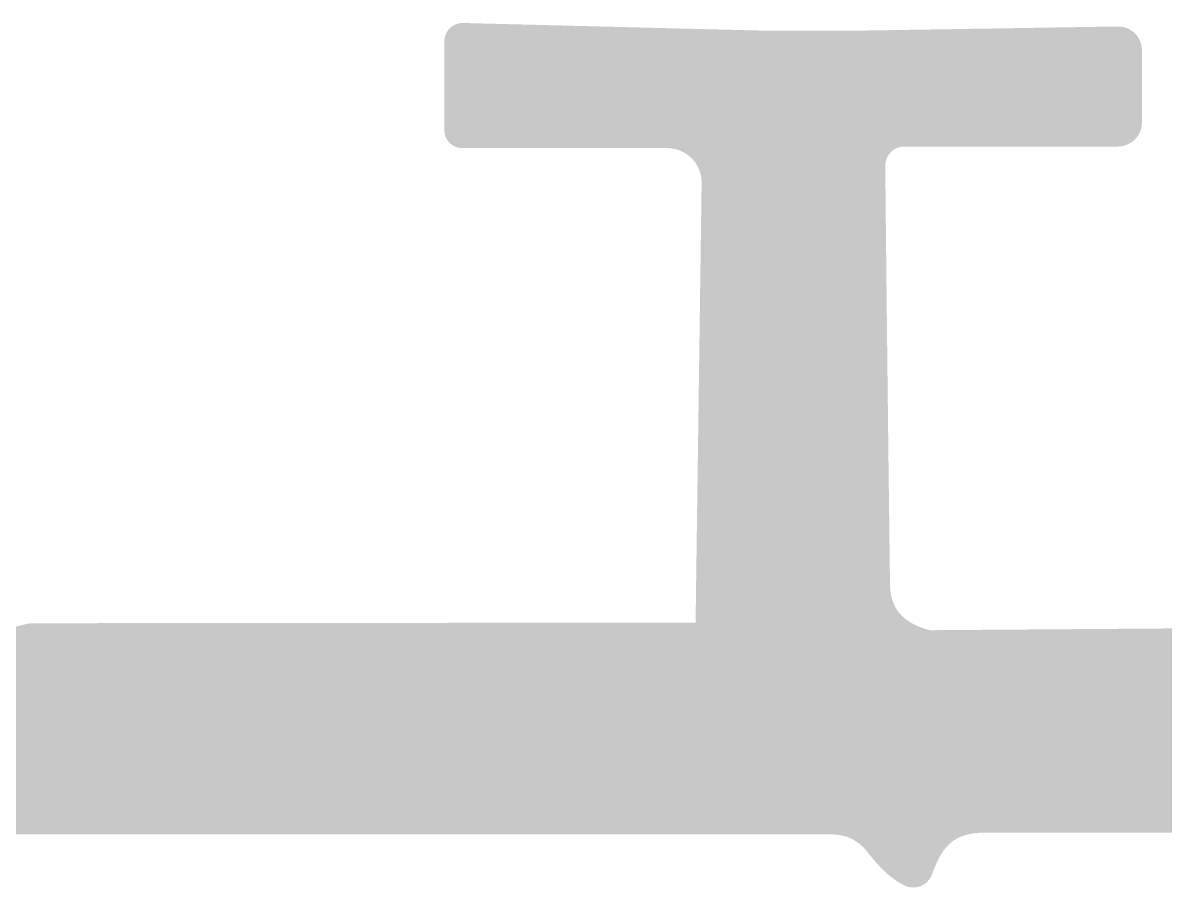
# Model space of a CAD drawing. Extents: x 0 to 650, y 0 to 488.
# Drawn here: x 287.75 to 323.71, y 324.76 to 352.01 of the extents above; entities that cross this region are included whole.
import ezdxf

# ---------------------------------------------------------------- set-up
doc = ezdxf.new("R2010")
doc.units = 0
doc.linetypes.add('Solid', pattern=[0])
doc.layers.add('Layer 1', color=7, linetype='Solid', lineweight=0)

msp = doc.modelspace()

# ---------------------------------------------------------------- hatches: boundary and pattern name
at = {"layer": 'Layer 1', "linetype": 'Solid', "lineweight": 0}
h = msp.add_hatch(color=8, dxfattribs=at)
edge = h.paths.add_edge_path(flags=0)
edge.add_spline(control_points=[(311.04, 351.76), (309.97, 351.16), (309.82, 350.85)], knot_values=[0, 0, 0, 1, 1, 1], degree=2, periodic=0)
edge.add_line((309.82, 350.85), (309.82, 350.85))
edge.add_spline(control_points=[(309.82, 350.85), (309.515, 350.195), (309.595, 349.429), (310.031, 348.833)], knot_values=[0, 0, 0, 0, 1, 1, 1, 1], degree=3, periodic=0)
edge.add_spline(control_points=[(310.031, 348.833), (310.468, 348.237), (311.196, 347.898), (311.95, 347.94)], knot_values=[0, 0, 0, 0, 1, 1, 1, 1], degree=3, periodic=0)
edge.add_spline(control_points=[(311.95, 347.94), (312.65, 347.98), (313.77, 348.55)], knot_values=[0, 0, 0, 1, 1, 1], degree=2, periodic=0)
edge.add_line((313.77, 348.55), (313.77, 348.55))
edge.add_spline(control_points=[(313.77, 348.55), (314.074, 348.699), (314.321, 348.949), (314.47, 349.26)], knot_values=[0, 0, 0, 0, 1, 1, 1, 1], degree=3, periodic=0)
edge.add_spline(control_points=[(314.47, 349.26), (315.24, 350.84), (314.11, 351.76)], knot_values=[0, 0, 0, 1, 1, 1], degree=2, periodic=0)
edge.add_line((314.11, 351.76), (322.22, 351.89))
edge.add_line((322.22, 351.89), (322.22, 351.89))
edge.add_spline(control_points=[(322.22, 351.89), (322.421, 351.893), (322.614, 351.815), (322.757, 351.674)], knot_values=[0, 0, 0, 0, 1, 1, 1, 1], degree=3, periodic=0)
edge.add_spline(control_points=[(322.757, 351.674), (322.9, 351.533), (322.98, 351.341), (322.98, 351.14)], knot_values=[0, 0, 0, 0, 1, 1, 1, 1], degree=3, periodic=0)
edge.add_line((322.98, 351.14), (322.98, 348.86))
edge.add_spline(control_points=[(322.98, 348.86), (322.98, 348.446), (322.64, 348.11), (322.22, 348.11)], knot_values=[0, 0, 0, 0, 1, 1, 1, 1], degree=3, periodic=0)
edge.add_line((322.22, 348.11), (315.5, 348.11))
edge.add_spline(control_points=[(315.5, 348.11), (315.339, 348.11), (315.185, 348.045), (315.072, 347.931)], knot_values=[0, 0, 0, 0, 1, 1, 1, 1], degree=3, periodic=0)
edge.add_spline(control_points=[(315.072, 347.931), (314.959, 347.816), (314.897, 347.661), (314.9, 347.5)], knot_values=[0, 0, 0, 0, 1, 1, 1, 1], degree=3, periodic=0)
edge.add_spline(control_points=[(314.9, 347.5), (314.97, 340.56), (315.05, 334.31)], knot_values=[0, 0, 0, 1, 1, 1], degree=2, periodic=0)
edge.add_spline(control_points=[(315.05, 334.31), (315.06, 333.19), (316.31, 332.88)], knot_values=[0, 0, 0, 1, 1, 1], degree=2, periodic=0)
edge.add_spline(control_points=[(316.31, 332.88), (315.57, 332.83), (315.12, 332.59)], knot_values=[0, 0, 0, 1, 1, 1], degree=2, periodic=0)
edge.add_line((315.12, 332.59), (315.12, 332.59))
edge.add_spline(control_points=[(315.12, 332.59), (314.773, 332.411), (314.58, 332.028), (314.64, 331.64)], knot_values=[0, 0, 0, 0, 1, 1, 1, 1], degree=3, periodic=0)
edge.add_line((314.64, 331.64), (314.89, 330.16))
edge.add_line((314.89, 330.16), (314.89, 330.16))
edge.add_spline(control_points=[(314.89, 330.16), (314.917, 329.99), (314.87, 329.817), (314.76, 329.686)], knot_values=[0, 0, 0, 0, 1, 1, 1, 1], degree=3, periodic=0)
edge.add_spline(control_points=[(314.76, 329.686), (314.651, 329.555), (314.49, 329.48), (314.32, 329.48)], knot_values=[0, 0, 0, 0, 1, 1, 1, 1], degree=3, periodic=0)
edge.add_line((314.32, 329.48), (309.79, 329.48))
edge.add_line((309.79, 329.48), (309.79, 329.48))
edge.add_spline(control_points=[(309.79, 329.48), (309.551, 329.48), (309.324, 329.587), (309.171, 329.773)], knot_values=[0, 0, 0, 0, 1, 1, 1, 1], degree=3, periodic=0)
edge.add_spline(control_points=[(309.171, 329.773), (309.018, 329.958), (308.956, 330.203), (309, 330.44)], knot_values=[0, 0, 0, 0, 1, 1, 1, 1], degree=3, periodic=0)
edge.add_spline(control_points=[(309, 330.44), (309.38, 332.38), (308.52, 332.95)], knot_values=[0, 0, 0, 1, 1, 1], degree=2, periodic=0)
edge.add_spline(control_points=[(308.52, 332.95), (308.72, 333.03), (308.93, 333.12)], knot_values=[0, 0, 0, 1, 1, 1], degree=2, periodic=0)
edge.add_line((308.93, 333.12), (309.12, 346.96))
edge.add_line((309.12, 346.96), (309.12, 346.96))
edge.add_spline(control_points=[(309.12, 346.96), (309.125, 347.25), (309.014, 347.53), (308.811, 347.737)], knot_values=[0, 0, 0, 0, 1, 1, 1, 1], degree=3, periodic=0)
edge.add_spline(control_points=[(308.811, 347.737), (308.608, 347.943), (308.33, 348.06), (308.04, 348.06)], knot_values=[0, 0, 0, 0, 1, 1, 1, 1], degree=3, periodic=0)
edge.add_line((308.04, 348.06), (301.59, 348.06))
edge.add_spline(control_points=[(301.59, 348.06), (301.439, 348.06), (301.294, 348.12), (301.187, 348.227)], knot_values=[0, 0, 0, 0, 1, 1, 1, 1], degree=3, periodic=0)
edge.add_spline(control_points=[(301.187, 348.227), (301.08, 348.334), (301.02, 348.479), (301.02, 348.63)], knot_values=[0, 0, 0, 0, 1, 1, 1, 1], degree=3, periodic=0)
edge.add_line((301.02, 348.63), (301.02, 351.42))
edge.add_spline(control_points=[(301.02, 351.42), (301.02, 351.577), (301.084, 351.728), (301.197, 351.837)], knot_values=[0, 0, 0, 0, 1, 1, 1, 1], degree=3, periodic=0)
edge.add_spline(control_points=[(301.197, 351.837), (301.31, 351.946), (301.463, 352.005), (301.62, 352)], knot_values=[0, 0, 0, 0, 1, 1, 1, 1], degree=3, periodic=0)
edge.add_line((301.62, 352), (311.04, 351.76))
h = msp.add_hatch(color=250, dxfattribs=at)
edge = h.paths.add_edge_path(flags=0)
edge.add_spline(control_points=[(314.11, 351.76), (315.24, 350.84), (314.47, 349.26)], knot_values=[0, 0, 0, 1, 1, 1], degree=2, periodic=0)
edge.add_spline(control_points=[(314.47, 349.26), (314.321, 348.949), (314.074, 348.699), (313.77, 348.55)], knot_values=[0, 0, 0, 0, 1, 1, 1, 1], degree=3, periodic=0)
edge.add_spline(control_points=[(313.77, 348.55), (312.65, 347.98), (311.95, 347.94)], knot_values=[0, 0, 0, 1, 1, 1], degree=2, periodic=0)
edge.add_line((311.95, 347.94), (311.95, 347.94))
edge.add_spline(control_points=[(311.95, 347.94), (311.196, 347.898), (310.468, 348.237), (310.031, 348.833)], knot_values=[0, 0, 0, 0, 1, 1, 1, 1], degree=3, periodic=0)
edge.add_spline(control_points=[(310.031, 348.833), (309.595, 349.429), (309.515, 350.195), (309.82, 350.85)], knot_values=[0, 0, 0, 0, 1, 1, 1, 1], degree=3, periodic=0)
edge.add_spline(control_points=[(309.82, 350.85), (309.97, 351.16), (311.04, 351.76)], knot_values=[0, 0, 0, 1, 1, 1], degree=2, periodic=0)
edge.add_line((311.04, 351.76), (314.11, 351.76))
h = msp.add_hatch(color=0, dxfattribs=at)
edge = h.paths.add_edge_path(flags=0)
edge.add_spline(control_points=[(265.4, 333.07), (267, 332.46), (268.88, 333.03)], knot_values=[0, 0, 0, 1, 1, 1], degree=2, periodic=0)
edge.add_line((268.88, 333.03), (270.2, 329.53))
edge.add_line((270.2, 329.53), (270.2, 329.53))
edge.add_spline(control_points=[(270.2, 329.53), (270.32, 329.217), (270.623, 329.01), (270.96, 329.01)], knot_values=[0, 0, 0, 0, 1, 1, 1, 1], degree=3, periodic=0)
edge.add_line((270.96, 329.01), (276.31, 329.01))
edge.add_line((276.31, 329.01), (276.31, 329.01))
edge.add_spline(control_points=[(276.31, 329.01), (276.569, 329.01), (276.808, 329.152), (276.931, 329.38)], knot_values=[0, 0, 0, 0, 1, 1, 1, 1], degree=3, periodic=0)
edge.add_spline(control_points=[(276.931, 329.38), (277.055, 329.608), (277.043, 329.884), (276.9, 330.1)], knot_values=[0, 0, 0, 0, 1, 1, 1, 1], degree=3, periodic=0)
edge.add_spline(control_points=[(276.9, 330.1), (276.07, 331.35), (276.08, 332.21)], knot_values=[0, 0, 0, 1, 1, 1], degree=2, periodic=0)
edge.add_line((276.08, 332.21), (276.08, 332.21))
edge.add_spline(control_points=[(276.08, 332.21), (276.086, 332.593), (276.397, 332.9), (276.78, 332.9)], knot_values=[0, 0, 0, 0, 1, 1, 1, 1], degree=3, periodic=0)
edge.add_line((276.78, 332.9), (280.41, 332.9))
edge.add_line((280.41, 332.9), (280.41, 332.9))
edge.add_spline(control_points=[(280.41, 332.9), (280.564, 332.9), (280.711, 332.839), (280.82, 332.73)], knot_values=[0, 0, 0, 0, 1, 1, 1, 1], degree=3, periodic=0)
edge.add_spline(control_points=[(280.82, 332.73), (280.929, 332.621), (280.99, 332.474), (280.99, 332.32)], knot_values=[0, 0, 0, 0, 1, 1, 1, 1], degree=3, periodic=0)
edge.add_line((280.99, 332.32), (280.99, 329.94))
edge.add_line((280.99, 329.94), (280.99, 329.94))
edge.add_spline(control_points=[(280.99, 329.94), (280.99, 329.426), (281.402, 329.01), (281.91, 329.01)], knot_values=[0, 0, 0, 0, 1, 1, 1, 1], degree=3, periodic=0)
edge.add_line((281.91, 329.01), (286.06, 329.01))
edge.add_line((286.06, 329.01), (286.06, 329.01))
edge.add_spline(control_points=[(286.06, 329.01), (286.332, 329.01), (286.591, 329.129), (286.768, 329.334)], knot_values=[0, 0, 0, 0, 1, 1, 1, 1], degree=3, periodic=0)
edge.add_spline(control_points=[(286.768, 329.334), (286.945, 329.54), (287.022, 329.813), (286.98, 330.08)], knot_values=[0, 0, 0, 0, 1, 1, 1, 1], degree=3, periodic=0)
edge.add_spline(control_points=[(286.98, 330.08), (286.73, 331.75), (287.53, 332.99)], knot_values=[0, 0, 0, 1, 1, 1], degree=2, periodic=0)
edge.add_spline(control_points=[(287.53, 332.99), (287.75, 333.05), (287.98, 333.1)], knot_values=[0, 0, 0, 1, 1, 1], degree=2, periodic=0)
edge.add_line((287.98, 333.1), (308.52, 332.95))
edge.add_spline(control_points=[(308.52, 332.95), (309.38, 332.38), (309, 330.44)], knot_values=[0, 0, 0, 1, 1, 1], degree=2, periodic=0)
edge.add_spline(control_points=[(309, 330.44), (308.956, 330.203), (309.018, 329.958), (309.171, 329.773)], knot_values=[0, 0, 0, 0, 1, 1, 1, 1], degree=3, periodic=0)
edge.add_spline(control_points=[(309.171, 329.773), (309.324, 329.587), (309.551, 329.48), (309.79, 329.48)], knot_values=[0, 0, 0, 0, 1, 1, 1, 1], degree=3, periodic=0)
edge.add_line((309.79, 329.48), (314.32, 329.48))
edge.add_line((314.32, 329.48), (314.32, 329.48))
edge.add_spline(control_points=[(314.32, 329.48), (314.49, 329.48), (314.651, 329.555), (314.76, 329.686)], knot_values=[0, 0, 0, 0, 1, 1, 1, 1], degree=3, periodic=0)
edge.add_spline(control_points=[(314.76, 329.686), (314.87, 329.817), (314.917, 329.99), (314.89, 330.16)], knot_values=[0, 0, 0, 0, 1, 1, 1, 1], degree=3, periodic=0)
edge.add_line((314.89, 330.16), (314.64, 331.64))
edge.add_line((314.64, 331.64), (314.64, 331.64))
edge.add_spline(control_points=[(314.64, 331.64), (314.58, 332.028), (314.773, 332.411), (315.12, 332.59)], knot_values=[0, 0, 0, 0, 1, 1, 1, 1], degree=3, periodic=0)
edge.add_spline(control_points=[(315.12, 332.59), (315.57, 332.83), (316.31, 332.88)], knot_values=[0, 0, 0, 1, 1, 1], degree=2, periodic=0)
edge.add_line((316.31, 332.88), (324.44, 332.94))
edge.add_spline(control_points=[(324.44, 332.94), (325.18, 332.97), (325.62, 332.71)], knot_values=[0, 0, 0, 1, 1, 1], degree=2, periodic=0)
edge.add_spline(control_points=[(325.62, 332.71), (326.11, 332.42), (326.05, 331.69)], knot_values=[0, 0, 0, 1, 1, 1], degree=2, periodic=0)
edge.add_spline(control_points=[(326.05, 331.69), (325.96, 330.7), (326.05, 329.81)], knot_values=[0, 0, 0, 1, 1, 1], degree=2, periodic=0)
edge.add_line((326.05, 329.81), (326.05, 329.81))
edge.add_spline(control_points=[(326.05, 329.81), (326.078, 329.457), (326.371, 329.181), (326.73, 329.17)], knot_values=[0, 0, 0, 0, 1, 1, 1, 1], degree=3, periodic=0)
edge.add_line((326.73, 329.17), (339.62, 328.9))
edge.add_line((339.62, 328.9), (339.69, 327.34))
edge.add_spline(control_points=[(339.69, 327.34), (339.67, 326.66), (339.49, 326.54)], knot_values=[0, 0, 0, 1, 1, 1], degree=2, periodic=0)
edge.add_spline(control_points=[(339.49, 326.54), (339.13, 326.31), (338.77, 326.44)], knot_values=[0, 0, 0, 1, 1, 1], degree=2, periodic=0)
edge.add_spline(control_points=[(338.77, 326.44), (328.36, 326.5), (318.07, 326.51)], knot_values=[0, 0, 0, 1, 1, 1], degree=2, periodic=0)
edge.add_spline(control_points=[(318.07, 326.51), (317.04, 326.51), (316.68, 326.06), (316.37, 325.19)], knot_values=[0, 0, 0, 0, 1, 1, 1, 1], degree=3, periodic=0)
edge.add_spline(control_points=[(316.37, 325.19), (316.311, 325.024), (316.184, 324.891), (316.02, 324.825)], knot_values=[0, 0, 0, 0, 1, 1, 1, 1], degree=3, periodic=0)
edge.add_spline(control_points=[(316.02, 324.825), (315.856, 324.758), (315.671, 324.763), (315.51, 324.84)], knot_values=[0, 0, 0, 0, 1, 1, 1, 1], degree=3, periodic=0)
edge.add_spline(control_points=[(315.51, 324.84), (314.93, 325.12), (314.32, 325.92)], knot_values=[0, 0, 0, 1, 1, 1], degree=2, periodic=0)
edge.add_line((314.32, 325.92), (314.32, 325.92))
edge.add_spline(control_points=[(314.32, 325.92), (314.061, 326.254), (313.663, 326.45), (313.24, 326.45)], knot_values=[0, 0, 0, 0, 1, 1, 1, 1], degree=3, periodic=0)
edge.add_line((313.24, 326.45), (266.43, 326.45))
edge.add_line((266.43, 326.45), (266.43, 326.45))
edge.add_spline(control_points=[(266.43, 326.45), (266.211, 326.45), (265.992, 326.42), (265.78, 326.36)], knot_values=[0, 0, 0, 0, 1, 1, 1, 1], degree=3, periodic=0)
edge.add_spline(control_points=[(265.78, 326.36), (264.07, 325.84), (262.3, 325.84)], knot_values=[0, 0, 0, 1, 1, 1], degree=2, periodic=0)
edge.add_spline(control_points=[(262.3, 325.84), (261.16, 325.3), (260.02, 325.77)], knot_values=[0, 0, 0, 1, 1, 1], degree=2, periodic=0)
edge.add_line((260.02, 325.77), (250.81, 325.56))
edge.add_line((250.81, 325.56), (250.4, 326.47))
edge.add_line((250.4, 326.47), (250.46, 328.52))
edge.add_line((250.46, 328.52), (250.86, 332.34))
edge.add_line((250.86, 332.34), (254.25, 332.46))
edge.add_spline(control_points=[(254.25, 332.46), (253.32, 331.1), (253.1, 329.6)], knot_values=[0, 0, 0, 1, 1, 1], degree=2, periodic=0)
edge.add_spline(control_points=[(253.1, 329.6), (253.077, 329.447), (253.123, 329.292), (253.225, 329.174)], knot_values=[0, 0, 0, 0, 1, 1, 1, 1], degree=3, periodic=0)
edge.add_spline(control_points=[(253.225, 329.174), (253.326, 329.057), (253.474, 328.99), (253.63, 328.99)], knot_values=[0, 0, 0, 0, 1, 1, 1, 1], degree=3, periodic=0)
edge.add_line((253.63, 328.99), (259.01, 328.99))
edge.add_line((259.01, 328.99), (259.01, 328.99))
edge.add_spline(control_points=[(259.01, 328.99), (259.352, 328.99), (259.656, 329.202), (259.77, 329.52)], knot_values=[0, 0, 0, 0, 1, 1, 1, 1], degree=3, periodic=0)
edge.add_line((259.77, 329.52), (261.09, 333.08))
edge.add_spline(control_points=[(261.09, 333.08), (261.19, 333.361), (261.426, 333.575), (261.72, 333.65)], knot_values=[0, 0, 0, 0, 1, 1, 1, 1], degree=3, periodic=0)
edge.add_spline(control_points=[(261.72, 333.65), (264.34, 334.31), (265.4, 333.07)], knot_values=[0, 0, 0, 1, 1, 1], degree=2, periodic=0)
h = msp.add_hatch(color=252, dxfattribs=at)
edge = h.paths.add_edge_path(flags=0)
edge.add_spline(control_points=[(308.93, 333.12), (308.72, 333.03), (308.52, 332.95)], knot_values=[0, 0, 0, 1, 1, 1], degree=2, periodic=0)
edge.add_line((308.52, 332.95), (287.98, 333.1))
edge.add_line((287.98, 333.1), (308.93, 333.12))

doc.saveas('drawing.dxf')
